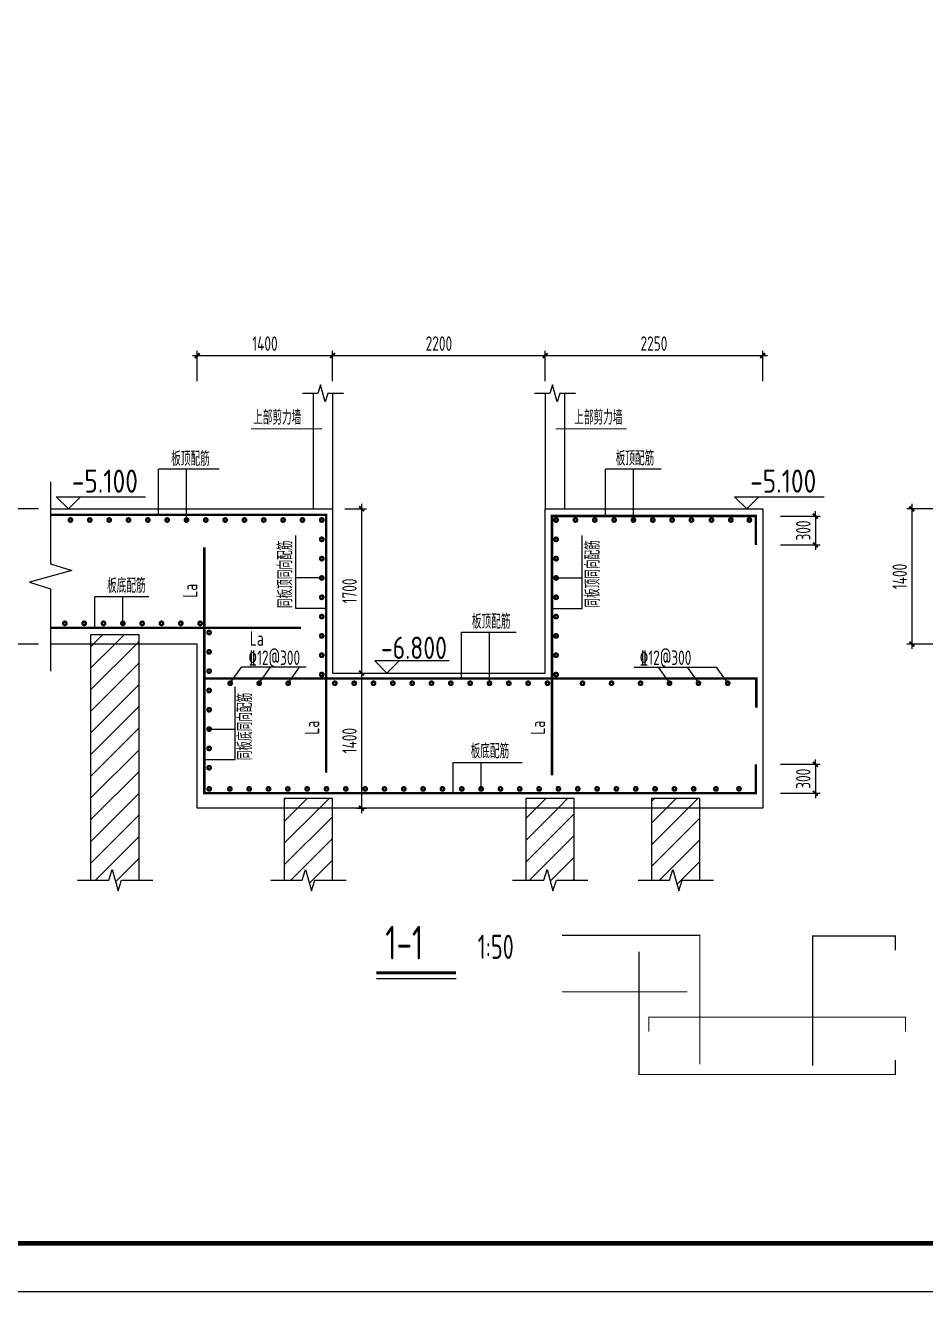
# Model space of a CAD drawing. Extents: x 627893 to 789462, y -407363 to 145317.
# Drawn here: x 663190 to 681823, y -93106 to -66886 of the extents above; entities that cross this region are included whole.
import ezdxf
from ezdxf.enums import TextEntityAlignment as Align

# ---------------------------------------------------------------- set-up
doc = ezdxf.new("R2010")
doc.units = 0
doc.header["$LTSCALE"] = 100
doc.layers.get('0').update_dxf_attribs({"linetype": 'CONTINUOUS'})
doc.layers.get('Defpoints').update_dxf_attribs({"linetype": 'CONTINUOUS'})
for name, color, linetype in [('1', 3, 'CONTINUOUS'), ('1508', 2, 'CONTINUOUS'), ('DIM', 3, 'CONTINUOUS'), ('HATCH', 254, 'CONTINUOUS'), ('PUB_TITLE', 4, 'CONTINUOUS'), ('THIN', 7, 'CONTINUOUS'), ('基础梁', 7, 'CONTINUOUS')]:
    doc.layers.add(name, color=color, linetype=linetype)
doc.layers.add('REIN', color=6, linetype='CONTINUOUS', lineweight=18)
doc.styles.get("Standard").update_dxf_attribs({"font": 'tssdeng.shx', "width": 0.7, "bigfont": 'tssdchn.shx'})
doc.styles.add('TSSD_Dimension', font='Tssdeng.shx', dxfattribs={"width": 0.7, "bigfont": 'tssdchn.shx'})
doc.dimstyles.new('TSSD_50_100', dxfattribs={"dimtxt": 300, "dimasz": 100, "dimexe": 100, "dimexo": 250, "dimgap": 100, "dimtad": 1, "dimdec": 0, "dimlfac": 0.5, "dimzin": 0, "dimdsep": 46, "dimtxsty": 'TSSD_Dimension', "dimblk": 'ARCHTICK', "dimcen": 0, "dimdle": 100, "dimclrt": 7, "dimadec": 0, "dimazin": 0, "dimtfac": 1, "dimtdec": 0, "dimtix": 1, "dimtmove": 2, "dimatfit": 3, "dimfxl": 1, "dimtolj": 1, "dimtzin": 0, "dimarcsym": 0})
pattern_1 = [(45, (502445.22, 163614.08), (-224.5064, 224.5064), [])]

# ---------------------------------------------------------------- blocks, each defined once
blk = doc.blocks.new('A1tk')
at = {"layer": 'PUB_TITLE'}
blk.add_lwpolyline([(-602685, -92242), (-602685, -32842), (-518585, -32842), (-518585, -92242)], close=True, dxfattribs=at)
at = {"layer": 'PUB_TITLE', "const_width": 100}
blk.add_lwpolyline([(-600185, -91242), (-519585, -91242), (-519585, -33842), (-600185, -33842)], close=True, dxfattribs=at)
blk = doc.blocks.new('_ArchTick')
at = {"color": 0, "linetype": 'ByBlock', "const_width": 0.4}
blk.add_lwpolyline([(-0.5, -0.5), (0.5, 0.5)], dxfattribs=at)
blk = doc.blocks.new('*D244')
at = {"layer": 'Defpoints', "color": 0}
for p in [(678568, -77046), (678568, -77646), (679540, -77646)]:
    blk.add_point(p, dxfattribs=at)
at = {"layer": 'DIM', "color": 0, "lineweight": -2}
for p, q in [((678818, -77046), (679640, -77046)), ((679540, -77046), (679540, -76946)), ((679540, -77046), (679540, -77646)), ((678818, -77646), (679640, -77646)), ((679540, -77646), (679540, -77746))]:
    blk.add_line(p, q, dxfattribs=at)
at = {"layer": 'DIM', "color": 0, "lineweight": -2, "xscale": 100, "yscale": 100, "zscale": 100}
for p, rotation in [((679540, -77046), 270), ((679540, -77646), 90)]:
    blk.add_blockref('_ArchTick', p, dxfattribs=dict(at, rotation=rotation))
at = {"layer": 'DIM', "color": 7, "insert": (679290, -77346), "char_height": 300, "attachment_point": 5, "rotation": 90, "style": 'TSSD_Dimension'}
blk.add_mtext('\\A1;300', dxfattribs=at)
blk = doc.blocks.new('*D245')
at = {"layer": 'Defpoints', "color": 0}
for p in [(678568, -82186), (678568, -82786), (679540, -82786)]:
    blk.add_point(p, dxfattribs=at)
at = {"layer": 'DIM', "color": 0, "lineweight": -2}
for p, q in [((678818, -82186), (679640, -82186)), ((679540, -82186), (679540, -82086)), ((679540, -82186), (679540, -82786)), ((678818, -82786), (679640, -82786)), ((679540, -82786), (679540, -82886))]:
    blk.add_line(p, q, dxfattribs=at)
at = {"layer": 'DIM', "color": 0, "lineweight": -2, "xscale": 100, "yscale": 100, "zscale": 100}
for p, rotation in [((679540, -82186), 270), ((679540, -82786), 90)]:
    blk.add_blockref('_ArchTick', p, dxfattribs=dict(at, rotation=rotation))
at = {"layer": 'DIM', "color": 7, "insert": (679290, -82486), "char_height": 300, "attachment_point": 5, "rotation": 90, "style": 'TSSD_Dimension'}
blk.add_mtext('\\A1;300', dxfattribs=at)
blk = doc.blocks.new('*D246')
at = {"layer": 'Defpoints', "color": 0}
for p in [(663713, -76897), (662582, -79697), (663713, -79697)]:
    blk.add_point(p, dxfattribs=at)
at = {"layer": 'DIM', "color": 0, "lineweight": -2}
for p, q in [((662582, -76797), (662582, -79797)), ((663463, -76897), (662482, -76897)), ((663463, -79697), (662482, -79697))]:
    blk.add_line(p, q, dxfattribs=at)
at = {"layer": 'DIM', "color": 0, "lineweight": -2, "xscale": 100, "yscale": 100, "zscale": 100}
for p, rotation in [((662582, -76897), 90), ((662582, -79697), 270)]:
    blk.add_blockref('_ArchTick', p, dxfattribs=dict(at, rotation=rotation))
at = {"layer": 'DIM', "color": 7, "insert": (662332, -78297), "char_height": 300, "attachment_point": 5, "rotation": 90, "style": 'TSSD_Dimension'}
blk.add_mtext('\\A1;1400', dxfattribs=at)
blk = doc.blocks.new('*D247')
at = {"layer": 'Defpoints', "color": 0}
for p in [(669549, -76897), (669549, -80297), (670148, -80297)]:
    blk.add_point(p, dxfattribs=at)
at = {"layer": 'DIM', "color": 0, "lineweight": -2}
for p, q in [((670148, -76797), (670148, -80397)), ((669799, -76897), (670248, -76897)), ((669799, -80297), (670248, -80297))]:
    blk.add_line(p, q, dxfattribs=at)
at = {"layer": 'DIM', "color": 0, "lineweight": -2, "xscale": 100, "yscale": 100, "zscale": 100}
for p, rotation in [((670148, -76897), 90), ((670148, -80297), 270)]:
    blk.add_blockref('_ArchTick', p, dxfattribs=dict(at, rotation=rotation))
at = {"layer": 'DIM', "color": 7, "insert": (669898, -78597), "char_height": 300, "attachment_point": 5, "rotation": 90, "style": 'TSSD_Dimension'}
blk.add_mtext('\\A1;1700', dxfattribs=at)
blk = doc.blocks.new('*D248')
at = {"layer": 'Defpoints', "color": 0}
for p in [(669799, -80297), (669799, -83097), (670148, -83097)]:
    blk.add_point(p, dxfattribs=at)
at = {"layer": 'DIM', "color": 0, "lineweight": -2}
for p, q in [((670148, -80197), (670148, -83197)), ((670049, -80297), (670248, -80297)), ((670049, -83097), (670248, -83097))]:
    blk.add_line(p, q, dxfattribs=at)
at = {"layer": 'DIM', "color": 0, "lineweight": -2, "xscale": 100, "yscale": 100, "zscale": 100}
for p, rotation in [((670148, -80297), 90), ((670148, -83097), 270)]:
    blk.add_blockref('_ArchTick', p, dxfattribs=dict(at, rotation=rotation))
at = {"layer": 'DIM', "color": 7, "insert": (669898, -81697), "char_height": 300, "attachment_point": 5, "rotation": 90, "style": 'TSSD_Dimension'}
blk.add_mtext('\\A1;1400', dxfattribs=at)
blk = doc.blocks.new('*D249')
at = {"layer": 'Defpoints', "color": 0}
for p in [(669549, -73726), (666749, -74507), (669549, -74507)]:
    blk.add_point(p, dxfattribs=at)
at = {"layer": 'DIM', "color": 0, "lineweight": -2}
for p, q in [((666749, -74257), (666749, -73626)), ((669549, -74257), (669549, -73626)), ((666649, -73726), (669649, -73726))]:
    blk.add_line(p, q, dxfattribs=at)
at = {"layer": 'DIM', "color": 0, "lineweight": -2, "xscale": 100, "yscale": 100, "zscale": 100, "rotation": 180}
blk.add_blockref('_ArchTick', (666749, -73726), dxfattribs=at)
at = {"layer": 'DIM', "color": 0, "lineweight": -2, "xscale": 100, "yscale": 100, "zscale": 100}
blk.add_blockref('_ArchTick', (669549, -73726), dxfattribs=at)
at = {"layer": 'DIM', "color": 7, "insert": (668149, -73476), "char_height": 300, "attachment_point": 5, "style": 'TSSD_Dimension'}
blk.add_mtext('\\A1;1400', dxfattribs=at)
blk = doc.blocks.new('*D250')
at = {"layer": 'Defpoints', "color": 0}
for p in [(673949, -73726), (669549, -74507), (673949, -74507)]:
    blk.add_point(p, dxfattribs=at)
at = {"layer": 'DIM', "color": 0, "lineweight": -2}
for p, q in [((669549, -74257), (669549, -73626)), ((673949, -74257), (673949, -73626)), ((669449, -73726), (674049, -73726))]:
    blk.add_line(p, q, dxfattribs=at)
at = {"layer": 'DIM', "color": 0, "lineweight": -2, "xscale": 100, "yscale": 100, "zscale": 100, "rotation": 180}
blk.add_blockref('_ArchTick', (669549, -73726), dxfattribs=at)
at = {"layer": 'DIM', "color": 0, "lineweight": -2, "xscale": 100, "yscale": 100, "zscale": 100}
blk.add_blockref('_ArchTick', (673949, -73726), dxfattribs=at)
at = {"layer": 'DIM', "color": 7, "insert": (671749, -73476), "char_height": 300, "attachment_point": 5, "style": 'TSSD_Dimension'}
blk.add_mtext('\\A1;2200', dxfattribs=at)
blk = doc.blocks.new('*D251')
at = {"layer": 'Defpoints', "color": 0}
for p in [(678450, -73726), (673949, -74507), (678450, -74507)]:
    blk.add_point(p, dxfattribs=at)
at = {"layer": 'DIM', "color": 0, "lineweight": -2}
for p, q in [((673949, -74257), (673949, -73626)), ((678450, -74257), (678450, -73626)), ((673849, -73726), (678550, -73726))]:
    blk.add_line(p, q, dxfattribs=at)
at = {"layer": 'DIM', "color": 0, "lineweight": -2, "xscale": 100, "yscale": 100, "zscale": 100, "rotation": 180}
blk.add_blockref('_ArchTick', (673949, -73726), dxfattribs=at)
at = {"layer": 'DIM', "color": 0, "lineweight": -2, "xscale": 100, "yscale": 100, "zscale": 100}
blk.add_blockref('_ArchTick', (678450, -73726), dxfattribs=at)
at = {"layer": 'DIM', "color": 7, "insert": (676199, -73476), "char_height": 300, "attachment_point": 5, "style": 'TSSD_Dimension'}
blk.add_mtext('\\A1;2250', dxfattribs=at)
blk = doc.blocks.new('*D252')
at = {"layer": 'Defpoints', "color": 0}
for p in [(682667, -76897), (681536, -79697), (682667, -79697)]:
    blk.add_point(p, dxfattribs=at)
at = {"layer": 'DIM', "color": 0, "lineweight": -2}
for p, q in [((681536, -76797), (681536, -79797)), ((682417, -76897), (681436, -76897)), ((682417, -79697), (681436, -79697))]:
    blk.add_line(p, q, dxfattribs=at)
at = {"layer": 'DIM', "color": 0, "lineweight": -2, "xscale": 100, "yscale": 100, "zscale": 100}
for p, rotation in [((681536, -76897), 90), ((681536, -79697), 270)]:
    blk.add_blockref('_ArchTick', p, dxfattribs=dict(at, rotation=rotation))
at = {"layer": 'DIM', "color": 7, "insert": (681286, -78297), "char_height": 300, "attachment_point": 5, "rotation": 90, "style": 'TSSD_Dimension'}
blk.add_mtext('\\A1;1400', dxfattribs=at)

msp = doc.modelspace()

# ---------------------------------------------------------------- hatches: boundary and pattern name
at = {"layer": 'HATCH'}
h = msp.add_hatch(dxfattribs=at)
h.set_pattern_fill('ANSI31', color=256, scale=100, style=0)
h.set_pattern_definition(pattern_1)
h.paths.add_polyline_path([(665548.6, -79697.3), (665548.6, -79497.3), (664548.6, -79497.3), (664548.6, -79697.3)])
h = msp.add_hatch(dxfattribs=at)
h.set_pattern_fill('ANSI31', color=256, scale=100, style=0)
h.set_pattern_definition(pattern_1)
h.paths.add_polyline_path([(665548.6, -79697.3), (664548.6, -79697.3), (664548.6, -84585.7), (664918.6, -84585.7), (664988.6, -84365.7), (665108.6, -84805.7), (665178.6, -84585.7), (665548.6, -84585.7)])
h = msp.add_hatch(dxfattribs=at)
h.set_pattern_fill('ANSI31', color=256, scale=100, style=0)
h.set_pattern_definition(pattern_1)
h.paths.add_polyline_path([(668549.2, -83097.3), (669549.2, -83097.3), (669549.2, -82897.3), (668549.2, -82897.3)])
h = msp.add_hatch(dxfattribs=at)
h.set_pattern_fill('ANSI31', color=256, scale=100, style=0)
h.set_pattern_definition(pattern_1)
h.paths.add_polyline_path([(669549.2, -83097.3), (668549.2, -83097.3), (668549.2, -84585.7), (668919.2, -84585.7), (668989.2, -84365.7), (669109.2, -84805.7), (669179.2, -84585.7), (669549.2, -84585.7)])
h = msp.add_hatch(dxfattribs=at)
h.set_pattern_fill('ANSI31', color=256, scale=100, style=0)
h.set_pattern_definition(pattern_1)
h.paths.add_polyline_path([(673549.7, -83097.3), (674549.7, -83097.3), (674549.7, -82897.3), (673549.7, -82897.3)])
h = msp.add_hatch(dxfattribs=at)
h.set_pattern_fill('ANSI31', color=256, scale=100, style=0)
h.set_pattern_definition(pattern_1)
h.paths.add_polyline_path([(674549.7, -83097.3), (673549.7, -83097.3), (673549.7, -84585.7), (673919.7, -84585.7), (673989.7, -84365.7), (674109.7, -84805.7), (674179.7, -84585.7), (674549.7, -84585.7)])
h = msp.add_hatch(dxfattribs=at)
h.set_pattern_fill('ANSI31', color=256, scale=100, style=0)
h.set_pattern_definition(pattern_1)
h.paths.add_polyline_path([(676151.7, -83097.3), (677151.7, -83097.3), (677151.7, -82897.3), (676151.7, -82897.3)])
h = msp.add_hatch(dxfattribs=at)
h.set_pattern_fill('ANSI31', color=256, scale=100, style=0)
h.set_pattern_definition(pattern_1)
h.paths.add_polyline_path([(677151.7, -83097.3), (676151.7, -83097.3), (676151.7, -84585.7), (676521.7, -84585.7), (676591.7, -84365.7), (676711.7, -84805.7), (676781.7, -84585.7), (677151.7, -84585.7)])

# ---------------------------------------------------------------- linework, layer by layer
msp.add_line((670455.2, -86623.8, 0), (672105.1, -86623.8, 0))
at = {"const_width": 65, "elevation": 0}
msp.add_lwpolyline([(670455.2, -86503.8), (672105.1, -86503.8)], dxfattribs=at)
at = {"layer": '1', "const_width": 70, "elevation": 0}
for points in [[(664149, -77128.9, -1), (664099, -77128.9, -1)], [(664549, -77128.9, -1), (664499, -77128.9, -1)], [(664949, -77128.9, -1), (664899, -77128.9, -1)], [(665349, -77128.9, -1), (665299, -77128.9, -1)], [(665749, -77128.9, -1), (665699, -77128.9, -1)], [(666149, -77128.9, -1), (666099, -77128.9, -1)], [(666549, -77128.9, -1), (666499, -77128.9, -1)], [(666949, -77128.9, -1), (666899, -77128.9, -1)], [(667349, -77128.9, -1), (667299, -77128.9, -1)], [(667749, -77128.9, -1), (667699, -77128.9, -1)], [(668149, -77128.9, -1), (668099, -77128.9, -1)], [(668549, -77128.9, -1), (668499, -77128.9, -1)], [(668949, -77128.9, -1), (668899, -77128.9, -1)], [(669349, -77128.9, -1), (669299, -77128.9, -1)], [(674149.4, -77128.9, 1), (674199.4, -77128.9, 1)], [(674549.4, -77128.9, 1), (674599.4, -77128.9, 1)], [(674949.4, -77128.9, 1), (674999.4, -77128.9, 1)], [(675349.4, -77128.9, 1), (675399.4, -77128.9, 1)], [(675749.4, -77128.9, 1), (675799.4, -77128.9, 1)], [(676149.4, -77128.9, 1), (676199.4, -77128.9, 1)], [(676549.4, -77128.9, 1), (676599.4, -77128.9, 1)], [(676949.4, -77128.9, 1), (676999.4, -77128.9, 1)], [(677366.6, -77128.9, 1), (677416.6, -77128.9, 1)], [(677766.6, -77128.9, 1), (677816.6, -77128.9, 1)], [(678149.4, -77128.9, 1), (678199.4, -77128.9, 1)], [(669349, -77528.9, -1), (669299, -77528.9, -1)], [(674149.4, -77528.9, 1), (674199.4, -77528.9, 1)], [(669349, -77928.9, -1), (669299, -77928.9, -1)], [(674149.4, -77928.9, 1), (674199.4, -77928.9, 1)], [(669349, -78328.9, -1), (669299, -78328.9, -1)], [(674149.4, -78328.9, 1), (674199.4, -78328.9, 1)], [(669349, -78728.9, -1), (669299, -78728.9, -1)], [(674149.4, -78728.9, 1), (674199.4, -78728.9, 1)], [(669349, -79128.9, -1), (669299, -79128.9, -1)], [(674149.4, -79128.9, 1), (674199.4, -79128.9, 1)], [(664007.8, -79244, 1), (664007.8, -79294, 1)], [(664407.8, -79244, 1), (664407.8, -79294, 1)], [(664807.8, -79244, 1), (664807.8, -79294, 1)], [(665207.8, -79244, 1), (665207.8, -79294, 1)], [(665607.8, -79244, 1), (665607.8, -79294, 1)], [(666007.8, -79244, 1), (666007.8, -79294, 1)], [(666407.8, -79244, 1), (666407.8, -79294, 1)], [(666807.8, -79244, 1), (666807.8, -79294, 1)], [(667018.2, -79458, -1), (666968.2, -79458, -1)], [(669349, -79528.9, -1), (669299, -79528.9, -1)], [(674149.4, -79528.9, 1), (674199.4, -79528.9, 1)], [(667018.2, -79858, -1), (666968.2, -79858, -1)], [(669349, -79928.9, -1), (669299, -79928.9, -1)], [(674149.4, -79928.9, 1), (674199.4, -79928.9, 1)], [(667018.2, -80258, -1), (666968.2, -80258, -1)], [(667429.9, -80483.7, 1), (667429.9, -80533.7, 1)], [(668029.9, -80483.7, 1), (668029.9, -80533.7, 1)], [(668629.9, -80483.7, 1), (668629.9, -80533.7, 1)], [(669349, -80328.9, -1), (669299, -80328.9, -1)], [(669595.5, -80483.7, 1), (669595.5, -80533.7, 1)], [(669995.5, -80483.7, 1), (669995.5, -80533.7, 1)], [(670395.5, -80483.7, 1), (670395.5, -80533.7, 1)], [(670795.5, -80483.7, 1), (670795.5, -80533.7, 1)], [(671195.5, -80483.7, 1), (671195.5, -80533.7, 1)], [(671595.5, -80483.7, 1), (671595.5, -80533.7, 1)], [(671995.5, -80483.7, 1), (671995.5, -80533.7, 1)], [(672395.5, -80483.7, 1), (672395.5, -80533.7, 1)], [(672795.5, -80483.7, 1), (672795.5, -80533.7, 1)], [(673195.5, -80483.7, 1), (673195.5, -80533.7, 1)], [(673595.5, -80483.7, 1), (673595.5, -80533.7, 1)], [(673995.5, -80483.7, 1), (673995.5, -80533.7, 1)], [(674149.4, -80328.9, 1), (674199.4, -80328.9, 1)], [(674721.8, -80483.7, 1), (674721.8, -80533.7, 1)], [(675321.8, -80483.7, 1), (675321.8, -80533.7, 1)], [(675921.8, -80483.7, 1), (675921.8, -80533.7, 1)], [(676521.8, -80483.7, 1), (676521.8, -80533.7, 1)], [(677121.8, -80483.7, 1), (677121.8, -80533.7, 1)], [(677726.7, -80483.7, 1), (677726.7, -80533.7, 1)], [(667018.2, -80658, -1), (666968.2, -80658, -1)], [(667018.2, -81058, -1), (666968.2, -81058, -1)], [(667018.2, -81458, -1), (666968.2, -81458, -1)], [(667018.2, -81858, -1), (666968.2, -81858, -1)], [(667018.2, -82258, -1), (666968.2, -82258, -1)], [(666994.8, -82671.5, 1), (666994.8, -82721.5, 1)], [(667422.2, -82671.5, 1), (667422.2, -82721.5, 1)], [(667822.2, -82671.5, 1), (667822.2, -82721.5, 1)], [(668222.2, -82671.5, 1), (668222.2, -82721.5, 1)], [(668622.2, -82671.5, 1), (668622.2, -82721.5, 1)], [(669022.2, -82671.5, 1), (669022.2, -82721.5, 1)], [(669422.2, -82671.5, 1), (669422.2, -82721.5, 1)], [(669822.2, -82671.5, 1), (669822.2, -82721.5, 1)], [(670222.2, -82671.5, 1), (670222.2, -82721.5, 1)], [(670622.2, -82671.5, 1), (670622.2, -82721.5, 1)], [(671022.2, -82671.5, 1), (671022.2, -82721.5, 1)], [(671422.2, -82671.5, 1), (671422.2, -82721.5, 1)], [(671822.2, -82671.5, 1), (671822.2, -82721.5, 1)], [(672222.2, -82671.5, 1), (672222.2, -82721.5, 1)], [(672622.2, -82671.5, 1), (672622.2, -82721.5, 1)], [(673022.2, -82671.5, 1), (673022.2, -82721.5, 1)], [(673422.2, -82671.5, 1), (673422.2, -82721.5, 1)], [(673822.2, -82671.5, 1), (673822.2, -82721.5, 1)], [(674222.2, -82671.5, 1), (674222.2, -82721.5, 1)], [(674622.2, -82671.5, 1), (674622.2, -82721.5, 1)], [(675022.2, -82671.5, 1), (675022.2, -82721.5, 1)], [(675422.2, -82671.5, 1), (675422.2, -82721.5, 1)], [(675822.2, -82671.5, 1), (675822.2, -82721.5, 1)], [(676222.2, -82671.5, 1), (676222.2, -82721.5, 1)], [(676622.2, -82671.5, 1), (676622.2, -82721.5, 1)], [(677022.2, -82671.5, 1), (677022.2, -82721.5, 1)], [(677482.2, -82671.5, 1), (677482.2, -82721.5, 1)], [(677959.7, -82669.2, 1), (677959.7, -82719.2, 1)]]:
    msp.add_lwpolyline(points, format="xyb", close=True, dxfattribs=at)
at = {"layer": '1508', "color": 7}
for p, q in [((669149.2, -74507.4, 0), (669149.2, -76897.3, 0)), ((669549.2, -74507.4, 0), (669549.2, -76897.3, 0)), ((673949.2, -74507.4, 0), (673949.2, -76897.3, 0)), ((674349.2, -74507.4, 0), (674349.2, -76897.3, 0)), ((663712.5, -76337.3, 0), (663712.5, -78037.3, 0)), ((663712.5, -78037.3, 0), (664152.5, -78177.3, 0)), ((664152.5, -78177.3, 0), (663272.5, -78417.3, 0)), ((663272.5, -78417.3, 0), (663712.5, -78557.3, 0)), ((663712.5, -78557.3, 0), (663712.5, -80257.3, 0)), ((664548.6, -84585.7, 0), (664548.6, -79497.3, 0)), ((664548.6, -79497.3, 0), (665548.6, -79497.3, 0)), ((665548.6, -84585.7, 0), (665548.6, -79497.3, 0)), ((668549.2, -82897.3, 0), (668549.2, -84585.7, 0)), ((669549.2, -82897.3, 0), (668549.2, -82897.3, 0)), ((669549.2, -84585.7, 0), (669549.2, -82897.3, 0)), ((673549.7, -82897.3, 0), (673549.7, -84585.7, 0)), ((674549.7, -82897.3, 0), (673549.7, -82897.3, 0)), ((674549.7, -84585.7, 0), (674549.7, -82897.3, 0)), ((676151.7, -82897.3, 0), (676151.7, -84585.7, 0)), ((677151.7, -82897.3, 0), (676151.7, -82897.3, 0)), ((677151.7, -84585.7, 0), (677151.7, -82897.3, 0))]:
    msp.add_line(p, q, dxfattribs=at)
at = {"layer": '1508', "color": 7, "elevation": 0}
for points in [[(669773.2, -74507.4), (669453.2, -74507.4), (669397.2, -74683.4), (669301.2, -74331.4), (669245.2, -74507.4), (668925.2, -74507.4)], [(674573.2, -74507.4), (674253.2, -74507.4), (674197.2, -74683.4), (674101.2, -74331.4), (674045.2, -74507.4), (673725.2, -74507.4)], [(663712.5, -76897.3), (669549.2, -76897.3), (669549.2, -80297.3), (673949.2, -80297.3), (673949.2, -76897.3), (678451.7, -76897.3), (678451.7, -83097.3), (666749.2, -83097.3), (666749.2, -79697.3), (663712.5, -79697.3)], [(664268.6, -84585.7), (664918.6, -84585.7), (664988.6, -84365.7), (665108.6, -84805.7), (665178.6, -84585.7), (665828.6, -84585.7)], [(668269.2, -84585.7), (668919.2, -84585.7), (668989.2, -84365.7), (669109.2, -84805.7), (669179.2, -84585.7), (669829.2, -84585.7)], [(673269.7, -84585.7), (673919.7, -84585.7), (673989.7, -84365.7), (674109.7, -84805.7), (674179.7, -84585.7), (674829.7, -84585.7)], [(675871.7, -84585.7), (676521.7, -84585.7), (676591.7, -84365.7), (676711.7, -84805.7), (676781.7, -84585.7), (677431.7, -84585.7)]]:
    msp.add_lwpolyline(points, dxfattribs=at)
at = {"layer": 'REIN'}
for p, q in [((667866, -75241.8, 0), (669327.6, -75241.8, 0)), ((675632.5, -75241.8, 0), (674170.8, -75241.8, 0))]:
    msp.add_line(p, q, dxfattribs=at)
at = {"layer": 'REIN', "elevation": 0}
for points, const_width in [([(663712.5, -77023.8), (669413.9, -77023.8), (669413.9, -82362.2)], 50), ([(674089.6, -82412.2), (674089.6, -77045.6), (678310, -77045.6), (678310, -77645.6)], 50), ([(666894.6, -77697.3), (666894.6, -82785.7), (678310, -82785.7), (678310, -82185.7)], 50), ([(663712.5, -79359), (668894.6, -79359)], 50), ([(666894.6, -81012.2), (666894.6, -80412.2), (678317.9, -80412.2), (678317.9, -81012.2)], 50), ([(674297.7, -85729.6), (677148.4, -85729.6), (677148.4, -88398.8)], 25), ([(679486.2, -88423.8), (679486.2, -85740.5), (681196.5, -85740.5), (681196.5, -86040.5)], 25), ([(675888.8, -86066.4), (675888.8, -88610.6), (681196.5, -88610.6), (681196.5, -88310.6)], 25), ([(674297.7, -86897.2), (676888.8, -86897.2)], 25), ([(676094.9, -87723.8), (676094.9, -87423.8), (681406.6, -87423.8), (681406.6, -87723.8)], 25)]:
    msp.add_lwpolyline(points, dxfattribs=dict(at, const_width=const_width))
at = {"layer": 'THIN'}
for p, q in [((670673.6, -80297.3, 0), (670423.6, -80047.3, 0)), ((671958.8, -80047.3, 0), (670423.6, -80047.3, 0)), ((670923.6, -80047.3, 0), (670673.6, -80297.3, 0))]:
    msp.add_line(p, q, dxfattribs=at)
at = {"layer": 'THIN', "elevation": 0}
for points in [[(664329.8, -76647.3), (664079.8, -76897.3), (663829.8, -76647.3), (665679.8, -76647.3)], [(678369.7, -76647.3), (678119.7, -76897.3), (677869.7, -76647.3), (679719.7, -76647.3)]]:
    msp.add_lwpolyline(points, dxfattribs=at)
at = {"layer": '基础梁'}
for p, q in [((667198.3, -76078.9, 0), (665947.6, -76078.9, 0)), ((665947.6, -77045.6, 0), (665947.6, -76078.9, 0)), ((666524, -77128.9, 0), (666524, -76078.9, 0)), ((676349.7, -76078.9, 0), (675198, -76078.9, 0)), ((675198, -77045.6, 0), (675198, -76078.9, 0)), ((675774.4, -77128.9, 0), (675774.4, -76078.9, 0)), ((668786.7, -78959.5, 0), (668786.7, -77452.9, 0)), ((674711.7, -78959.5, 0), (674711.7, -77452.9, 0)), ((669324, -78328.9, 0), (668786.7, -78328.9, 0)), ((674174.4, -78328.9, 0), (674711.7, -78328.9, 0)), ((665743.3, -78719.1, 0), (664631.4, -78719.1, 0)), ((664631.4, -79359, 0), (664631.4, -78719.1, 0)), ((665207.8, -79269, 0), (665207.8, -78719.1, 0)), ((669408.9, -78959.5, 0), (668786.7, -78959.5, 0)), ((674089.6, -78959.5, 0), (674711.7, -78959.5, 0)), ((673350.4, -79458.7, 0), (672219, -79458.7, 0)), ((672219, -80425.4, 0), (672219, -79458.7, 0)), ((672795.5, -80508.7, 0), (672795.5, -79458.7, 0)), ((667429.9, -80508.7, 0), (667663.9, -80175.6)), ((669001.5, -80175.6, 0), (667663.9, -80175.6)), ((668029.9, -80508.7, 0), (668263.9, -80175.6)), ((668629.9, -80508.7, 0), (668863.9, -80175.6)), ((675786.9, -80175.6, 0), (677492.7, -80175.6, 0)), ((676526.7, -80508.7, 0), (676292.7, -80175.6, 0)), ((677126.7, -80508.7, 0), (676892.7, -80175.6, 0)), ((677726.7, -80508.7, 0), (677492.7, -80175.6, 0)), ((667530.5, -82088.6, 0), (667530.5, -80582.1, 0)), ((666993.2, -81458, 0), (667530.5, -81458, 0)), ((666908.4, -82088.6, 0), (667530.5, -82088.6, 0)), ((672045.8, -82146.6, 0), (673474.3, -82146.6, 0)), ((672045.8, -82786.5, 0), (672045.8, -82146.6, 0)), ((672622.2, -82696.5, 0), (672622.2, -82146.6, 0))]:
    msp.add_line(p, q, dxfattribs=at)

# ---------------------------------------------------------------- block references
msp.add_blockref('A1tk', (1260590.7, -864.4))

# ---------------------------------------------------------------- texts
at = {"width": 0.7}
for s, height, p in [('1-1', 700, (670639.2, -86230.1, 0)), ('1:50', 500, (672550.3, -86216.7, 0))]:
    msp.add_text(s, height=height, dxfattribs=at).set_placement(p)
at = {"layer": 'REIN', "width": 0.7}
for s, p in [('上部剪力墙', (667903.6, -75154.3, 0)), ('上部剪力墙', (674549.8, -75154.3, 0)), ('板顶配筋', (666207.9, -76008.9, 0)), ('板顶配筋', (675407.3, -76001.6, 0)), ('板底配筋', (664880.6, -78637.8, 0)), ('板顶配筋', (672431.3, -79381.5, 0)), ('La', (667838.4, -79733.6, 0)), ('%%13212@300', (667806.1, -80130)), ('%%13212@300', (675903.6, -80130, 0)), ('板底配筋', (672406.1, -82064.3, 0))]:
    msp.add_text(s, height=300, dxfattribs=at).set_placement(p)
for s, p in [('同板顶同向配筋', (668716.6, -78951.8, 0)), ('同板顶同向配筋', (675078.5, -78943.6, 0)), ('La', (666752.1, -78737.3, 0)), ('同板底同向配筋', (667883.2, -82103.1, 0)), ('La', (669271.4, -81572, 0)), ('La', (673947.1, -81572, 0))]:
    msp.add_text(s, height=300, rotation=90, dxfattribs=at).set_placement(p)
at = {"layer": 'THIN', "width": 0.7}
for s, height, p, p2 in [('-5.100', 479.35, (664151, -76563.3, 0), (665519, -76563.3, 0)), ('-5.100', 479.35, (678190.9, -76563.3, 0), (679558.8, -76563.3, 0)), ('-6.800', 461.92, (670548, -80005.9, 0), (671916, -80005.9, 0))]:
    msp.add_text(s, height=height, dxfattribs=at).set_placement(p, p2, align=Align.ALIGNED)

# ---------------------------------------------------------------- dimensions: what is measured, and where the dimension line sits
at = {"layer": 'DIM'}
for base, p1, p2, picture, middle in [((669549.2, -73726.2, 0), (666749.2, -74507.4, 0), (669549.2, -74507.4, 0), '*D249', (668149.2, -73476.2, 0)), ((673949.2, -73726.2, 0), (669549.2, -74507.4, 0), (673949.2, -74507.4, 0), '*D250', (671749.2, -73476.2, 0)), ((678449.7, -73726.2, 0), (673949.2, -74507.4, 0), (678449.7, -74507.4, 0), '*D251', (676199.5, -73476.2, 0))]:
    dim = msp.add_linear_dim(base=base, p1=p1, p2=p2, dimstyle='TSSD_50_100', dxfattribs=at)
    dim.commit()
    dim.dimension.update_dxf_attribs({"geometry": picture, "text_midpoint": middle})
for base, p1, p2, picture, middle in [((662581.6, -79697.3, 0), (663712.5, -76897.3, 0), (663712.5, -79697.3, 0), '*D246', (662331.6, -78297.3, 0)), ((670148.5, -80297.3, 0), (669549.2, -76897.3, 0), (669549.2, -80297.3, 0), '*D247', (669898.5, -78597.3, 0)), ((681535.7, -79697.3, 0), (682666.7, -76897.3, 0), (682666.7, -79697.3, 0), '*D252', (681285.7, -78297.3, 0)), ((679539.6, -77645.6, 0), (678568.1, -77045.6, 0), (678568.1, -77645.6, 0), '*D244', (679289.6, -77345.6, 0)), ((670148.5, -83097.3, 0), (669799.2, -80297.3, 0), (669799.2, -83097.3, 0), '*D248', (669898.5, -81697.3, 0)), ((679539.6, -82785.7, 0), (678568.1, -82185.7, 0), (678568.1, -82785.7, 0), '*D245', (679289.6, -82485.7, 0))]:
    dim = msp.add_linear_dim(base=base, p1=p1, p2=p2, angle=90, dimstyle='TSSD_50_100', dxfattribs=at)
    dim.commit()
    dim.dimension.update_dxf_attribs({"geometry": picture, "text_midpoint": middle})

doc.saveas('drawing.dxf')
